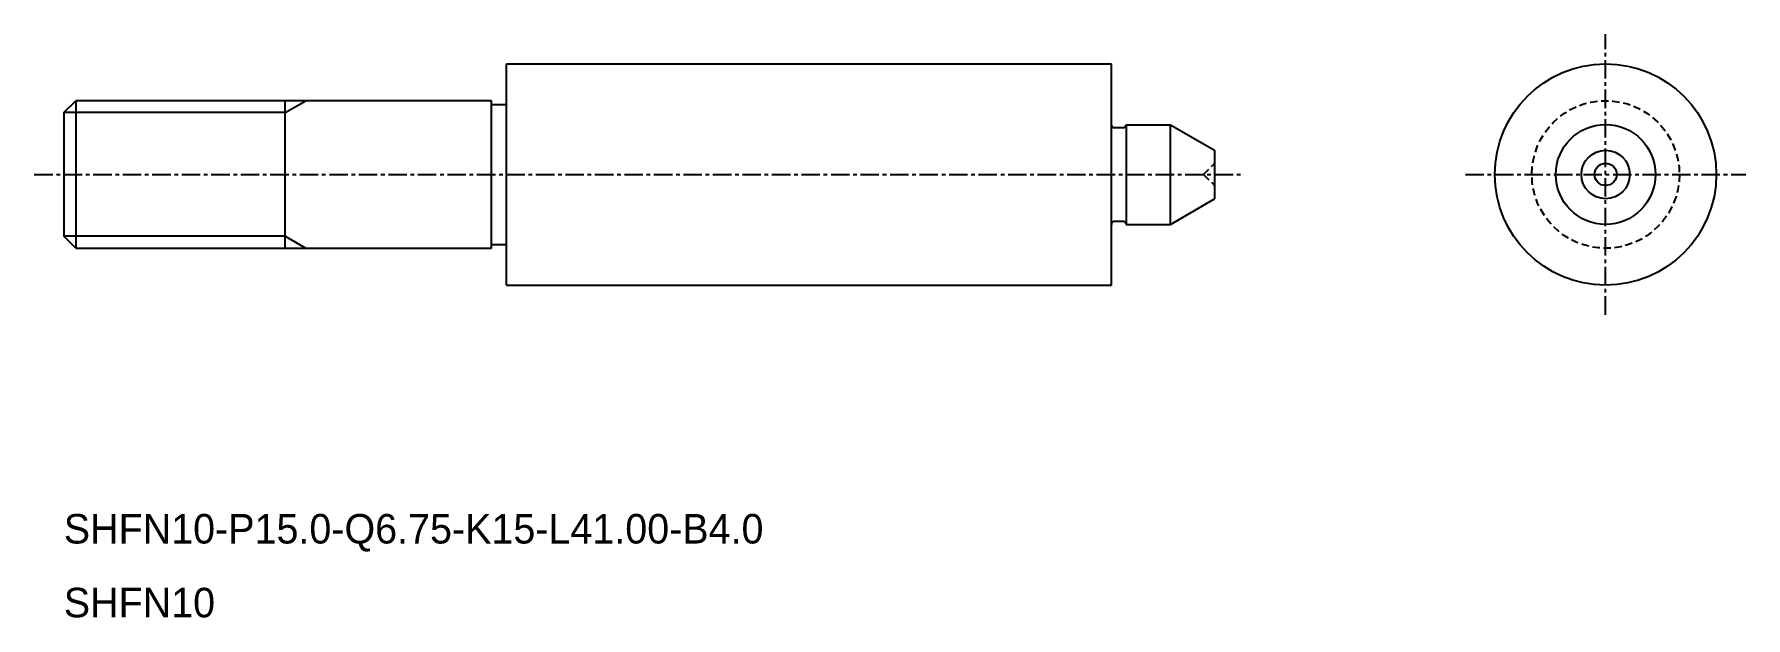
# Model space of a CAD drawing. Extents: x -960 to -844, y -698 to -658.
import ezdxf

# ---------------------------------------------------------------- set-up
doc = ezdxf.new("R2010")
doc.units = 0
doc.linetypes.add('CENTER', pattern=[2, 1.25, -0.25, 0.25, -0.25])
doc.linetypes.add('DASHED', pattern=[0.75, 0.5, -0.25])
doc.layers.get('0').update_dxf_attribs({"linetype": 'CONTINUOUS'})
doc.layers.add('CENTER', color=1, linetype='CENTER')

msp = doc.modelspace()

# ---------------------------------------------------------------- linework, layer by layer
at = {"color": 7, "linetype": 'CONTINUOUS'}
for p, q in [((-927.56, -675.23), (-927.56, -660.23)), ((-927.56, -660.23), (-886.56, -660.23)), ((-886.56, -675.23), (-886.56, -660.23)), ((-957.56, -663.54), (-956.75, -662.73)), ((-956.75, -662.73), (-956.75, -672.73)), ((-928.56, -662.73), (-956.75, -662.73)), ((-942.56, -672.73), (-942.56, -662.73)), ((-928.56, -672.73), (-928.56, -662.73)), ((-957.56, -663.54), (-957.56, -671.92)), ((-885.76, -664.56), (-886.36, -664.56)), ((-885.56, -664.36), (-885.56, -671.11)), ((-885.56, -664.46), (-885.56, -664.36)), ((-885.56, -664.36), (-885.56, -664.36)), ((-885.56, -664.36), (-882.56, -664.36)), ((-882.56, -671.11), (-882.56, -664.36)), ((-882.56, -664.36), (-879.56, -666.09)), ((-879.56, -666.09), (-879.56, -669.37)), ((-882.56, -671.11), (-879.56, -669.37)), ((-885.76, -670.91), (-886.36, -670.91)), ((-885.56, -671.01), (-885.56, -671.11)), ((-885.56, -671.11), (-885.56, -671.11)), ((-885.56, -671.11), (-882.56, -671.11)), ((-956.75, -672.73), (-957.56, -671.92)), ((-956.75, -672.73), (-928.56, -672.73)), ((-927.56, -675.23), (-886.56, -675.23))]:
    msp.add_line(p, q, dxfattribs=at)
at = {"color": 3}
for p, q in [((-942.56, -663.54), (-941.16, -662.73)), ((-942.56, -663.54), (-957.56, -663.54)), ((-942.56, -671.92), (-957.56, -671.92)), ((-942.56, -671.92), (-941.16, -672.73))]:
    msp.add_line(p, q, dxfattribs=at)
for p, q in [((-928.56, -662.98), (-927.56, -662.98)), ((-928.56, -672.48), (-927.56, -672.48))]:
    msp.add_line(p, q)
at = {"color": 3, "linetype": 'DASHED'}
for q in [(-879.56, -666.98), (-879.56, -668.48)]:
    msp.add_line((-880.31, -667.73), q, dxfattribs=at)
at = {"color": 7, "linetype": 'CONTINUOUS'}
for radius in [7.5, 3.38, 1.64, 0.75]:
    msp.add_circle((-853.06, -667.73), radius, dxfattribs=at)
at = {"color": 3, "linetype": 'DASHED'}
msp.add_circle((-853.06, -667.73), 5, dxfattribs=at)
at = {"color": 7, "linetype": 'CONTINUOUS'}
for centre, start, end in [((-886.36, -664.36), 180, 270), ((-885.76, -664.36), 270, 0), ((-886.36, -671.11), 90, 180), ((-885.76, -671.11), 0, 90)]:
    msp.add_arc(centre, 0.2, start, end, dxfattribs=at)
at = {"layer": 'CENTER', "color": 1, "linetype": 'CENTER'}
for p, q in [((-853.06, -677.23), (-853.06, -658.23)), ((-959.56, -667.73), (-877.56, -667.73)), ((-862.56, -667.73), (-843.56, -667.73))]:
    msp.add_line(p, q, dxfattribs=at)

# ---------------------------------------------------------------- texts
at = {"color": 7, "linetype": 'CONTINUOUS'}
for s, p in [('SHFN10-P15.0-Q6.75-K15-L41.00-B4.0 ', (-957.56, -692.73)), ('SHFN10', (-957.56, -697.73))]:
    msp.add_text(s, height=2, dxfattribs=at).set_placement(p)

doc.saveas('drawing.dxf')
